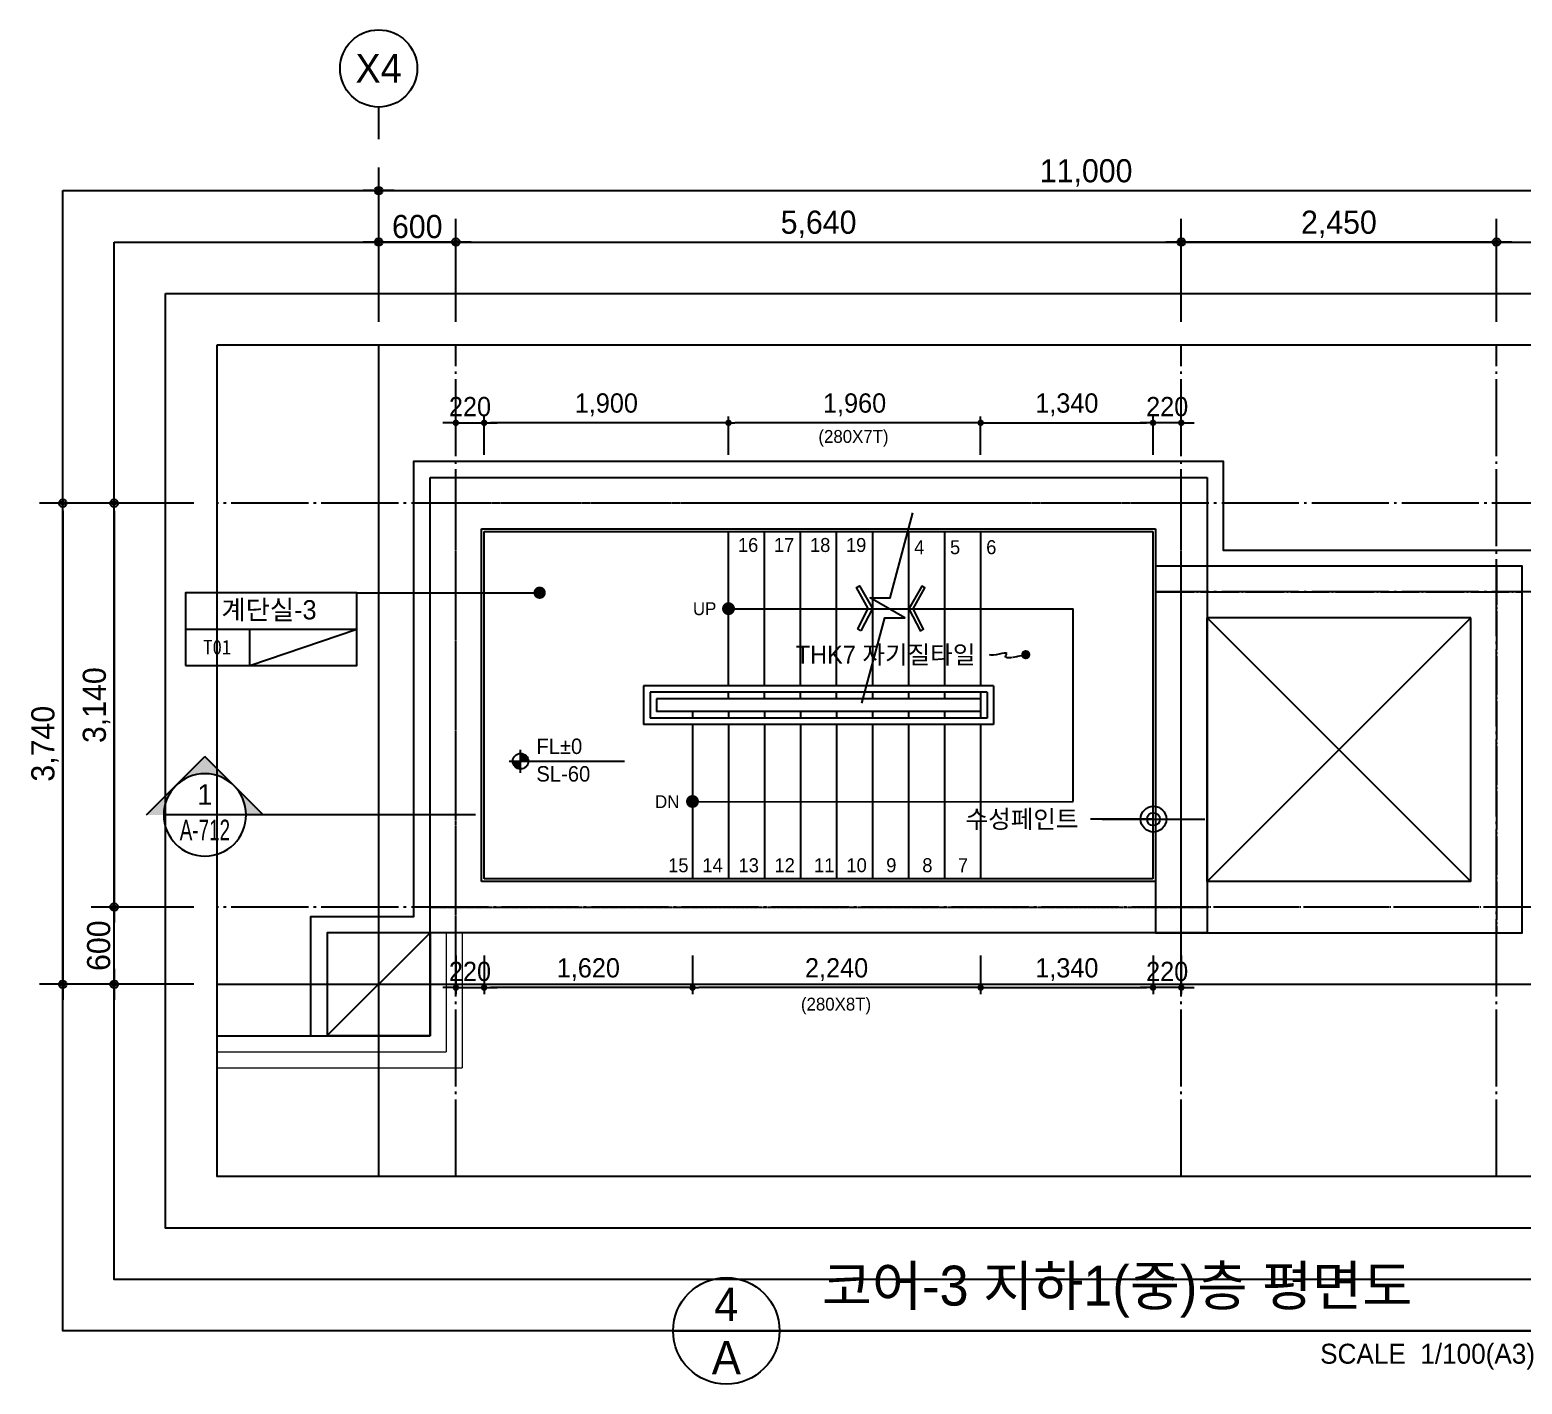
# Model space of a CAD drawing. Header units: millimetres. Extents: x 252711992 to 505989238, y 504776675 to 1009617600.
# Drawn here: x 253151537 to 253163139, y 504805853 to 504816382 of the extents above; entities that cross this region are included whole.
import ezdxf
from ezdxf.enums import TextEntityAlignment as Align
from ezdxf.xclip import XClip

# ---------------------------------------------------------------- set-up
doc = ezdxf.new("R2010")
doc.units = ezdxf.units.MM
doc.header["$XCLIPFRAME"] = 0
doc.linetypes.add('CEN', pattern=[35, 30, -2, 1, -2])
for name, color, linetype in [('$ZCDB_AUDIT_GENERATED_600D18', 7, 'Continuous'), ('0KD DIM', 7, 'Continuous'), ('4A.TEC CEN', 1, 'CEN'), ('4A.TEC CEN 보조1', 14, 'CEN'), ('4A.TEC ELE 4', 9, 'Continuous'), ('4A.TEC IND', 7, 'Continuous'), ('4A.TEC TEXT', 7, 'Continuous'), ('4A.TEC TEXT 1', 3, 'Continuous'), ('4A.TEC TEXT 2', 3, 'Continuous'), ('4A.TEC 기둥', 2, 'Continuous'), ('4A.TEC 마감선 2', 5, 'Continuous'), ('4A.TEC 벽체 1', 2, 'Continuous'), ('4A.TEC 벽체 3', 4, 'Continuous'), ('4A.TEC 벽체 4', 7, 'Continuous'), ('4A.TEC 심볼', 7, 'Continuous'), ('4A.TEC 해치 1', 9, 'Continuous'), ('CEN', 1, 'CEN'), ('LEV', 7, 'Continuous'), ('ROM', 7, 'Continuous'), ('SYM', 1, 'Continuous'), ('TEXT', 7, 'Continuous'), ('㈜SE&C TEXT', 7, 'Continuous')]:
    doc.layers.add(name, color=color, linetype=linetype)
doc.layers.add('DEFPOINT', color=135, linetype='Continuous', plot=False)
doc.styles.add('1', font='')
doc.styles.add('GHS', font='malgun.ttf')
doc.styles.add('나눔고딕', font='')
doc.styles.add('돋움', font='')
doc.styles.add('돋음체', font='')
doc.styles.add('울릉도L', font='')
doc.styles.get('1').set_extended_font_data('DotumChe')
doc.styles.get('나눔고딕').set_extended_font_data('Dotum')
doc.styles.get('돋움').set_extended_font_data('Dotum')
doc.styles.get('돋음체').set_extended_font_data('Dotum')
doc.styles.get('울릉도L').set_extended_font_data('Dotum')
doc.dimstyles.new('DIM_600(외부치수)', dxfattribs={"dimscale": 400, "dimtxt": 3.3, "dimasz": 1, "dimexe": 2, "dimexo": 2, "dimgap": 1, "dimtad": 1, "dimdec": 0, "dimdsep": 46, "dimlunit": 6, "dimtxsty": '나눔고딕', "dimblk1": 'DIMDOT', "dimblk2": 'DIMDOT', "dimsah": 1, "dimcen": 2.5, "dimdle": 1.5, "dimclrd": 8, "dimclre": 8, "dimclrt": 3, "dimadec": 0, "dimazin": 0, "dimtfac": 1, "dimtdec": 0, "dimtix": 1, "dimtmove": 2, "dimatfit": 3, "dimldrblk": 'DIMDOT', "dimfxl": 1, "dimtvp": 1, "dimtolj": 1, "dimtzin": 0, "dimarcsym": 0})
doc.dimstyles.new('DIM_80(외부치수)', dxfattribs={"dimscale": 40, "dimtxt": 3.3, "dimasz": 1, "dimexe": 2, "dimexo": 2, "dimgap": 1, "dimtad": 1, "dimdec": 0, "dimdsep": 46, "dimlunit": 6, "dimtxsty": '돋움', "dimblk1": 'DIMDOT', "dimblk2": 'DIMDOT', "dimsah": 1, "dimcen": 2.5, "dimdle": 1.5, "dimclrd": 1, "dimclre": 7, "dimclrt": 2, "dimadec": 0, "dimazin": 0, "dimtfac": 1, "dimtdec": 0, "dimtix": 1, "dimtmove": 2, "dimatfit": 3, "dimldrblk": 'DIMDOT', "dimfxl": 1, "dimtvp": 1, "dimtolj": 1, "dimtzin": 0, "dimarcsym": 0})
doc.dimstyles.new('KD DIM 1', dxfattribs={"dimscale": 50, "dimtxt": 3, "dimasz": 1, "dimexe": 1, "dimexo": 1, "dimgap": 1, "dimtad": 1, "dimdec": 0, "dimzin": 0, "dimdsep": 46, "dimlunit": 6, "dimtxsty": '돋음체', "dimblk": 'DOT', "dimcen": 3, "dimdle": 1, "dimclrd": 256, "dimclre": 256, "dimclrt": 3, "dimazin": 0, "dimtfac": 1, "dimtdec": 0, "dimtix": 1, "dimtmove": 2, "dimatfit": 3, "dimldrblk": 'OBLIQUE', "dimfxl": 1, "dimtvp": 0.8333, "dimtolj": 1, "dimtzin": 0, "dimarcsym": 0})

# ---------------------------------------------------------------- blocks, each defined once
blk = doc.blocks.new('dwgFD3B')
at = {"layer": '4A.TEC CEN', "color": 250, "ltscale": 500}
blk.add_line((49194.51, -169936.83, -3333.33), (358000, -169936.83, -3333.33), dxfattribs=at)
at = {"layer": '4A.TEC CEN', "color": 250, "ltscale": 500, "elevation": -3333.33}
blk.add_lwpolyline([(197807.63, -39163.16), (197807.63, -267000)], dxfattribs=at)
blk = doc.blocks.new('DIMDOT')
at = {"color": 0}
blk.add_line((-2, 0), (2, 0), dxfattribs=at)
for radius in [0.5, 0.25]:
    blk.add_circle((0, 0), radius, dxfattribs=at)
blk = doc.blocks.new('*D282')
at = {"layer": '$ZCDB_AUDIT_GENERATED_600D18', "color": 8, "lineweight": -2, "transparency": 16777216}
for p, q in [((253152813, 504812702), (253151613, 504812702)), ((253151793, 504812642), (253151793, 504809022)), ((253152813, 504808962), (253151613, 504808962))]:
    blk.add_line(p, q, dxfattribs=at)
at = {"layer": 'Defpoints', "color": 0, "transparency": 16777216}
for p in [(253152993, 504812702, 0), (253151793, 504808962), (253152993, 504808962, 0)]:
    blk.add_point(p, dxfattribs=at)
at = {"layer": '$ZCDB_AUDIT_GENERATED_600D18', "color": 8, "lineweight": -2, "transparency": 16777216, "xscale": 60, "yscale": 60, "zscale": 60}
for p, rotation in [((253151793, 504812702), 90), ((253151793, 504808962), 270)]:
    blk.add_blockref('DIMDOT', p, dxfattribs=dict(at, rotation=rotation))
at = {"layer": '$ZCDB_AUDIT_GENERATED_600D18', "color": 3, "transparency": 16777216, "insert": (253151655, 504810832), "char_height": 180, "attachment_point": 5, "rotation": 90, "style": '나눔고딕'}
blk.add_mtext('\\A1;3,740', dxfattribs=at)
blk = doc.blocks.new('*D283')
at = {"layer": '$ZCDB_AUDIT_GENERATED_600D18', "color": 8, "lineweight": -2, "transparency": 16777216}
for p, q in [((253152813, 504809562), (253152013, 504809562)), ((253152193, 504809022), (253152193, 504809502)), ((253152813, 504808962), (253152013, 504808962))]:
    blk.add_line(p, q, dxfattribs=at)
at = {"layer": 'Defpoints', "color": 0, "transparency": 16777216}
for p in [(253152193, 504809562), (253152993, 504809562, 0), (253152993, 504808962, 0)]:
    blk.add_point(p, dxfattribs=at)
at = {"layer": '$ZCDB_AUDIT_GENERATED_600D18', "color": 8, "lineweight": -2, "transparency": 16777216, "xscale": 60, "yscale": 60, "zscale": 60}
for p, rotation in [((253152193, 504809562), 90), ((253152193, 504808962), 270)]:
    blk.add_blockref('DIMDOT', p, dxfattribs=dict(at, rotation=rotation))
at = {"layer": '$ZCDB_AUDIT_GENERATED_600D18', "color": 3, "transparency": 16777216, "insert": (253152073, 504809262), "char_height": 180, "attachment_point": 5, "rotation": 90, "style": '나눔고딕'}
blk.add_mtext('\\A1;600', dxfattribs=at)
blk = doc.blocks.new('*D279')
at = {"layer": '$ZCDB_AUDIT_GENERATED_600D18', "color": 8, "lineweight": -2, "transparency": 16777216}
for p, q in [((253154249, 504814112), (253154249, 504815312)), ((253165249, 504814112), (253165249, 504815312)), ((253154309, 504815132), (253165189, 504815132))]:
    blk.add_line(p, q, dxfattribs=at)
at = {"layer": 'Defpoints', "color": 0, "transparency": 16777216}
for p in [(253165249, 504815132), (253154249, 504813932, 0), (253165249, 504813932)]:
    blk.add_point(p, dxfattribs=at)
at = {"layer": '$ZCDB_AUDIT_GENERATED_600D18', "color": 8, "lineweight": -2, "transparency": 16777216, "xscale": 60, "yscale": 60, "zscale": 60, "rotation": 180}
blk.add_blockref('DIMDOT', (253154249, 504815132), dxfattribs=at)
at = {"layer": '$ZCDB_AUDIT_GENERATED_600D18', "color": 8, "lineweight": -2, "transparency": 16777216, "xscale": 60, "yscale": 60, "zscale": 60}
blk.add_blockref('DIMDOT', (253165249, 504815132), dxfattribs=at)
at = {"layer": '$ZCDB_AUDIT_GENERATED_600D18', "color": 3, "transparency": 16777216, "insert": (253159749, 504815270), "char_height": 180, "attachment_point": 5, "style": '나눔고딕'}
blk.add_mtext('\\A1;11,000', dxfattribs=at)
blk = doc.blocks.new('*D280')
at = {"layer": '$ZCDB_AUDIT_GENERATED_600D18', "color": 8, "lineweight": -2, "transparency": 16777216}
for p, q in [((253162939, 504814112), (253162939, 504814912)), ((253165249, 504814112), (253165249, 504814912)), ((253162999, 504814732), (253165189, 504814732))]:
    blk.add_line(p, q, dxfattribs=at)
at = {"layer": 'Defpoints', "color": 0, "transparency": 16777216}
for p in [(253165249, 504814732), (253162939, 504813932, 569), (253165249, 504813932, 4431)]:
    blk.add_point(p, dxfattribs=at)
at = {"layer": '$ZCDB_AUDIT_GENERATED_600D18', "color": 8, "lineweight": -2, "transparency": 16777216, "xscale": 60, "yscale": 60, "zscale": 60, "rotation": 180}
blk.add_blockref('DIMDOT', (253162939, 504814732), dxfattribs=at)
at = {"layer": '$ZCDB_AUDIT_GENERATED_600D18', "color": 8, "lineweight": -2, "transparency": 16777216, "xscale": 60, "yscale": 60, "zscale": 60}
blk.add_blockref('DIMDOT', (253165249, 504814732), dxfattribs=at)
at = {"layer": '$ZCDB_AUDIT_GENERATED_600D18', "color": 3, "transparency": 16777216, "insert": (253164094, 504814870), "char_height": 180, "attachment_point": 5, "style": '나눔고딕'}
blk.add_mtext('\\A1;2,310', dxfattribs=at)
blk = doc.blocks.new('*D281')
at = {"layer": '$ZCDB_AUDIT_GENERATED_600D18', "color": 8, "lineweight": -2, "transparency": 16777216}
for p, q in [((253154249, 504814112), (253154249, 504814912)), ((253154849, 504814112), (253154849, 504814912)), ((253154789, 504814732), (253154309, 504814732))]:
    blk.add_line(p, q, dxfattribs=at)
at = {"layer": 'Defpoints', "color": 0, "transparency": 16777216}
for p in [(253154249, 504814732), (253154249, 504813932, 39667), (253154849, 504813932, 34667)]:
    blk.add_point(p, dxfattribs=at)
at = {"layer": '$ZCDB_AUDIT_GENERATED_600D18', "color": 8, "lineweight": -2, "transparency": 16777216, "xscale": 60, "yscale": 60, "zscale": 60, "rotation": 180}
blk.add_blockref('DIMDOT', (253154249, 504814732), dxfattribs=at)
at = {"layer": '$ZCDB_AUDIT_GENERATED_600D18', "color": 8, "lineweight": -2, "transparency": 16777216, "xscale": 60, "yscale": 60, "zscale": 60}
blk.add_blockref('DIMDOT', (253154849, 504814732), dxfattribs=at)
at = {"layer": '$ZCDB_AUDIT_GENERATED_600D18', "color": 3, "transparency": 16777216, "insert": (253154549, 504814852), "char_height": 180, "attachment_point": 5, "style": '나눔고딕'}
blk.add_mtext('\\A1;600', dxfattribs=at)
blk = doc.blocks.new('ccs122')
at = {"layer": '4A.TEC 심볼'}
blk.add_line((0, 8), (0, 3), dxfattribs=at)
blk.add_circle((0, 14), 6, dxfattribs=at)
at = {"layer": '4A.TEC TEXT 2', "color": 3, "style": 'GHS'}
blk.add_attdef('NO', text='', height=4.5, dxfattribs=at).set_placement((-0.01, 14.02), align=Align.MIDDLE_CENTER)
blk = doc.blocks.new('*D284')
at = {"layer": '$ZCDB_AUDIT_GENERATED_600D18', "color": 8, "lineweight": -2, "transparency": 16777216}
for p, q in [((253152813, 504812702), (253152013, 504812702)), ((253152193, 504812642), (253152193, 504809622)), ((253152813, 504809562), (253152013, 504809562))]:
    blk.add_line(p, q, dxfattribs=at)
at = {"layer": 'Defpoints', "color": 0, "transparency": 16777216}
for p in [(253152993, 504812702, 0), (253152193, 504809562), (253152993, 504809562, 0)]:
    blk.add_point(p, dxfattribs=at)
at = {"layer": '$ZCDB_AUDIT_GENERATED_600D18', "color": 8, "lineweight": -2, "transparency": 16777216, "xscale": 60, "yscale": 60, "zscale": 60}
for p, rotation in [((253152193, 504812702), 90), ((253152193, 504809562), 270)]:
    blk.add_blockref('DIMDOT', p, dxfattribs=dict(at, rotation=rotation))
at = {"layer": '$ZCDB_AUDIT_GENERATED_600D18', "color": 3, "transparency": 16777216, "insert": (253152055, 504811132), "char_height": 180, "attachment_point": 5, "rotation": 90, "style": '나눔고딕'}
blk.add_mtext('\\A1;3,140', dxfattribs=at)
blk = doc.blocks.new('*D285')
at = {"layer": '$ZCDB_AUDIT_GENERATED_600D18', "color": 8, "lineweight": -2, "transparency": 16777216}
for p, q in [((253154849, 504814112), (253154849, 504814912)), ((253160489, 504814112), (253160489, 504814912)), ((253154909, 504814732), (253160429, 504814732))]:
    blk.add_line(p, q, dxfattribs=at)
at = {"layer": 'Defpoints', "color": 0, "transparency": 16777216}
for p in [(253160489, 504814732), (253154849, 504813932, 34667), (253160489, 504813932, 81667)]:
    blk.add_point(p, dxfattribs=at)
at = {"layer": '$ZCDB_AUDIT_GENERATED_600D18', "color": 8, "lineweight": -2, "transparency": 16777216, "xscale": 60, "yscale": 60, "zscale": 60, "rotation": 180}
blk.add_blockref('DIMDOT', (253154849, 504814732), dxfattribs=at)
at = {"layer": '$ZCDB_AUDIT_GENERATED_600D18', "color": 8, "lineweight": -2, "transparency": 16777216, "xscale": 60, "yscale": 60, "zscale": 60}
blk.add_blockref('DIMDOT', (253160489, 504814732), dxfattribs=at)
at = {"layer": '$ZCDB_AUDIT_GENERATED_600D18', "color": 3, "transparency": 16777216, "insert": (253157669, 504814870), "char_height": 180, "attachment_point": 5, "style": '나눔고딕'}
blk.add_mtext('\\A1;5,640', dxfattribs=at)
blk = doc.blocks.new('*D286')
at = {"layer": '$ZCDB_AUDIT_GENERATED_600D18', "color": 8, "lineweight": -2, "transparency": 16777216}
for p, q in [((253160489, 504814112), (253160489, 504814912)), ((253162939, 504814112), (253162939, 504814912)), ((253162879, 504814732), (253160549, 504814732))]:
    blk.add_line(p, q, dxfattribs=at)
at = {"layer": 'Defpoints', "color": 0, "transparency": 16777216}
for p in [(253160489, 504814732), (253160489, 504813932, 81667), (253162939, 504813932, 61250)]:
    blk.add_point(p, dxfattribs=at)
at = {"layer": '$ZCDB_AUDIT_GENERATED_600D18', "color": 8, "lineweight": -2, "transparency": 16777216, "xscale": 60, "yscale": 60, "zscale": 60, "rotation": 180}
blk.add_blockref('DIMDOT', (253160489, 504814732), dxfattribs=at)
at = {"layer": '$ZCDB_AUDIT_GENERATED_600D18', "color": 8, "lineweight": -2, "transparency": 16777216, "xscale": 60, "yscale": 60, "zscale": 60}
blk.add_blockref('DIMDOT', (253162939, 504814732), dxfattribs=at)
at = {"layer": '$ZCDB_AUDIT_GENERATED_600D18', "color": 3, "transparency": 16777216, "insert": (253161714, 504814870), "char_height": 180, "attachment_point": 5, "style": '나눔고딕'}
blk.add_mtext('\\A1;2,450', dxfattribs=at)
blk = doc.blocks.new('c1')
at = {"layer": '4A.TEC 기둥'}
blk.add_lwpolyline([(1156776, -1012079), (1157576, -1012079), (1157576, -1011279), (1156776, -1011279)], close=True, dxfattribs=at)
at = {"layer": 'DEFPOINT'}
blk.add_line((1156776, -1012079), (1157576, -1011279), dxfattribs=at)
blk = doc.blocks.new('ADFAWEFQWEFQWF')
at = {"layer": '4A.TEC CEN 보조1', "ltscale": 10}
for p, q in [((200, 0), (200, 2850)), ((2650, 2850), (2650, 0)), ((0, 2650), (2850, 2650)), ((2850, 200), (0, 200))]:
    blk.add_line(p, q, dxfattribs=at)
at = {"layer": '4A.TEC 벽체 1'}
for p, q in [((400, 2450), (400, 400)), ((400, 2450), (2450, 2450)), ((2450, 2450), (2450, 400)), ((400, 400), (2450, 400))]:
    blk.add_line(p, q, dxfattribs=at)
blk.add_lwpolyline([(875, 2850), (0, 2850), (0, 0), (2850, 0), (2850, 2850), (875, 2850)], dxfattribs=at)
at = {"layer": '4A.TEC 해치 1'}
for p, q in [((400, 2450), (2450, 400)), ((2450, 2450), (400, 400))]:
    blk.add_line(p, q, dxfattribs=at)
blk = doc.blocks.new('A$C6C9969DE')
at = {"layer": 'ROM', "color": 0, "linetype": 'Continuous'}
for p, q in [((0, 510), (2400, 510)), ((900, 0), (900, 510))]:
    blk.add_line(p, q, dxfattribs=at)
blk.add_lwpolyline([(0, 0), (2400, 0), (2400, 1020), (0, 1020)], close=True, dxfattribs=at)
blk = doc.blocks.new('ASDFAWGFQWEGRQEWR')
at = {"layer": 'CEN'}
blk.add_lwpolyline([(1712, 118), (1641, 101), (1594, 94), (1567, 93), (1556, 98), (1554, 105), (1558, 114), (1563, 122), (1564, 128), (1557, 130), (1544, 129), (1526, 126), (1505, 122), (1483, 118), (1461, 115), (1443, 114), (1430, 118)], dxfattribs=at)
at = {"layer": '㈜SE&C TEXT', "color": 1, "const_width": 35.9}
blk.add_lwpolyline([(1729, 118, 1), (1694, 118, 1)], format="xyb", close=True, dxfattribs=at)
at = {"layer": '4A.TEC TEXT', "style": '돋움'}
blk.add_text('THK7 자기질타일', height=140, dxfattribs=at).set_placement((-77, 118), align=Align.MIDDLE_LEFT)
blk = doc.blocks.new('단면기호1')
at = {"layer": 'SYM'}
h = blk.add_hatch(color=256, dxfattribs=at)
h.paths.add_polyline_path([(4.24, 4.24, -0.198912), (6, 0), (8.49, 0)])
h.paths.add_polyline_path([(0, 8.49), (-4.24, 4.24, -0.414214), (4.24, 4.24)])
h.paths.add_polyline_path([(-4.24, 4.24), (-8.49, 0), (-6, 0, -0.198912)])
for p in [(-8.49, 0), (8.49, 0)]:
    blk.add_line(p, (0, 8.49), dxfattribs=at)
blk.add_circle((0, 0), 6, dxfattribs=at)
blk = doc.blocks.new('A$C3A5201BD')
at = {"layer": 'LEV'}
h = blk.add_hatch(color=256, dxfattribs=at)
h.paths.add_polyline_path([(200, 200), (335, 200, 0.414214), (200, 335)])
h.paths.add_polyline_path([(200, 65), (200, 200), (65, 200, 0.414214)])
at = {"layer": 'LEV', "color": 7}
for p, q in [((200, 0), (200, 400)), ((0, 200), (2007, 200)), ((0, 200), (400, 200))]:
    blk.add_line(p, q, dxfattribs=at)
blk.add_circle((200, 200), 135, dxfattribs=at)
blk = doc.blocks.new('_Dot')
at = {"color": 0, "linetype": 'ByBlock', "lineweight": -2}
blk.add_line((-0.5, 0), (-1, 0), dxfattribs=at)
at = {"color": 0, "linetype": 'ByBlock', "const_width": 0.5}
blk.add_lwpolyline([(-0.25, 0, 1), (0.25, 0, 1)], format="xyb", close=True, dxfattribs=at)
blk = doc.blocks.new('*D885')
at = {"layer": '0KD DIM', "lineweight": -2, "transparency": 16777216}
for p, q in [((253156969, 504813077), (253156969, 504813377)), ((253158879, 504813327), (253157019, 504813327)), ((253158929, 504813077), (253158929, 504813377))]:
    blk.add_line(p, q, dxfattribs=at)
at = {"layer": 'Defpoints', "color": 0, "transparency": 16777216}
for p in [(253156969, 504813327), (253156969, 504813027, 0), (253158929, 504813027)]:
    blk.add_point(p, dxfattribs=at)
at = {"layer": '0KD DIM', "lineweight": -2, "transparency": 16777216, "xscale": 50, "yscale": 50, "zscale": 50, "rotation": 180}
blk.add_blockref('_Dot', (253156969, 504813327), dxfattribs=at)
at = {"layer": '0KD DIM', "lineweight": -2, "transparency": 16777216, "xscale": 50, "yscale": 50, "zscale": 50}
blk.add_blockref('_Dot', (253158929, 504813327), dxfattribs=at)
at = {"layer": '0KD DIM', "color": 3, "transparency": 16777216, "insert": (253157949, 504813467), "char_height": 150, "attachment_point": 5, "style": '돋음체'}
blk.add_mtext('\\A1;1,960', dxfattribs=at)
blk = doc.blocks.new('_OBLIQUE')
at = {"color": 0, "linetype": 'ByBlock'}
blk.add_line((-0.5, -0.5), (0.5, 0.5), dxfattribs=at)
blk = doc.blocks.new('*D886')
at = {"layer": '0KD DIM', "lineweight": -2, "transparency": 16777216}
for p, q in [((253158929, 504813077), (253158929, 504813377)), ((253158979, 504813327), (253160219, 504813327)), ((253160269, 504813077), (253160269, 504813377))]:
    blk.add_line(p, q, dxfattribs=at)
at = {"layer": 'Defpoints', "color": 0, "transparency": 16777216}
for p in [(253160269, 504813327), (253158929, 504813027), (253160269, 504813027)]:
    blk.add_point(p, dxfattribs=at)
at = {"layer": '0KD DIM', "lineweight": -2, "transparency": 16777216, "xscale": 50, "yscale": 50, "zscale": 50, "rotation": 180}
blk.add_blockref('_Dot', (253158929, 504813327), dxfattribs=at)
at = {"layer": '0KD DIM', "lineweight": -2, "transparency": 16777216, "xscale": 50, "yscale": 50, "zscale": 50}
blk.add_blockref('_Dot', (253160269, 504813327), dxfattribs=at)
at = {"layer": '0KD DIM', "color": 3, "transparency": 16777216, "insert": (253159599, 504813467), "char_height": 150, "attachment_point": 5, "style": '돋음체'}
blk.add_mtext('\\A1;1,340', dxfattribs=at)
blk = doc.blocks.new('*D887')
at = {"layer": '0KD DIM', "lineweight": -2, "transparency": 16777216}
for p, q in [((253155069, 504813077), (253155069, 504813377)), ((253156919, 504813327), (253155119, 504813327)), ((253156969, 504813077), (253156969, 504813377))]:
    blk.add_line(p, q, dxfattribs=at)
at = {"layer": 'Defpoints', "color": 0, "transparency": 16777216}
for p in [(253155069, 504813327), (253155069, 504813027), (253156969, 504813027)]:
    blk.add_point(p, dxfattribs=at)
at = {"layer": '0KD DIM', "lineweight": -2, "transparency": 16777216, "xscale": 50, "yscale": 50, "zscale": 50, "rotation": 180}
blk.add_blockref('_Dot', (253155069, 504813327), dxfattribs=at)
at = {"layer": '0KD DIM', "lineweight": -2, "transparency": 16777216, "xscale": 50, "yscale": 50, "zscale": 50}
blk.add_blockref('_Dot', (253156969, 504813327), dxfattribs=at)
at = {"layer": '0KD DIM', "color": 3, "transparency": 16777216, "insert": (253156019, 504813467), "char_height": 150, "attachment_point": 5, "style": '돋음체'}
blk.add_mtext('\\A1;1,900', dxfattribs=at)
blk = doc.blocks.new('*D888')
at = {"layer": '0KD DIM', "lineweight": -2, "transparency": 16777216}
for p, q in [((253160219, 504813327), (253160169, 504813327)), ((253160269, 504813077), (253160269, 504813377)), ((253160489, 504813327), (253160269, 504813327)), ((253160489, 504813077), (253160489, 504813377)), ((253160539, 504813327), (253160589, 504813327))]:
    blk.add_line(p, q, dxfattribs=at)
at = {"layer": 'Defpoints', "color": 0, "transparency": 16777216}
for p in [(253160269, 504813327), (253160269, 504813027), (253160489, 504813027)]:
    blk.add_point(p, dxfattribs=at)
at = {"layer": '0KD DIM', "lineweight": -2, "transparency": 16777216, "xscale": 50, "yscale": 50, "zscale": 50}
blk.add_blockref('_Dot', (253160269, 504813327), dxfattribs=at)
at = {"layer": '0KD DIM', "lineweight": -2, "transparency": 16777216, "xscale": 50, "yscale": 50, "zscale": 50, "rotation": 180}
blk.add_blockref('_Dot', (253160489, 504813327), dxfattribs=at)
at = {"layer": '0KD DIM', "color": 3, "transparency": 16777216, "insert": (253160379, 504813452), "char_height": 150, "attachment_point": 5, "style": '돋음체'}
blk.add_mtext('\\A1;220', dxfattribs=at)
blk = doc.blocks.new('*D889')
at = {"layer": '0KD DIM', "lineweight": -2, "transparency": 16777216}
for p, q in [((253154799, 504813327), (253154749, 504813327)), ((253154849, 504813077), (253154849, 504813377)), ((253154849, 504813327), (253155069, 504813327)), ((253155069, 504813077), (253155069, 504813377)), ((253155119, 504813327), (253155169, 504813327))]:
    blk.add_line(p, q, dxfattribs=at)
at = {"layer": 'Defpoints', "color": 0, "transparency": 16777216}
for p in [(253155069, 504813327), (253154849, 504813027), (253155069, 504813027)]:
    blk.add_point(p, dxfattribs=at)
at = {"layer": '0KD DIM', "lineweight": -2, "transparency": 16777216, "xscale": 50, "yscale": 50, "zscale": 50}
blk.add_blockref('_Dot', (253154849, 504813327), dxfattribs=at)
at = {"layer": '0KD DIM', "lineweight": -2, "transparency": 16777216, "xscale": 50, "yscale": 50, "zscale": 50, "rotation": 180}
blk.add_blockref('_Dot', (253155069, 504813327), dxfattribs=at)
at = {"layer": '0KD DIM', "color": 3, "transparency": 16777216, "insert": (253154959, 504813452), "char_height": 150, "attachment_point": 5, "style": '돋음체'}
blk.add_mtext('\\A1;220', dxfattribs=at)
blk = doc.blocks.new('*D890')
at = {"layer": '0KD DIM', "lineweight": -2, "transparency": 16777216}
for p, q in [((253156689, 504809186), (253156689, 504808886)), ((253158929, 504809186), (253158929, 504808886)), ((253158879, 504808936), (253156739, 504808936))]:
    blk.add_line(p, q, dxfattribs=at)
at = {"layer": 'Defpoints', "color": 0, "transparency": 16777216}
for p in [(253156689, 504809236, 0), (253158929, 504809236), (253156689, 504808936)]:
    blk.add_point(p, dxfattribs=at)
at = {"layer": '0KD DIM', "lineweight": -2, "transparency": 16777216, "xscale": 50, "yscale": 50, "zscale": 50, "rotation": 180}
blk.add_blockref('_Dot', (253156689, 504808936), dxfattribs=at)
at = {"layer": '0KD DIM', "lineweight": -2, "transparency": 16777216, "xscale": 50, "yscale": 50, "zscale": 50}
blk.add_blockref('_Dot', (253158929, 504808936), dxfattribs=at)
at = {"layer": '0KD DIM', "color": 3, "transparency": 16777216, "insert": (253157809, 504809076), "char_height": 150, "attachment_point": 5, "style": '돋음체'}
blk.add_mtext('\\A1;2,240', dxfattribs=at)
blk = doc.blocks.new('*D891')
at = {"layer": '0KD DIM', "lineweight": -2, "transparency": 16777216}
for p, q in [((253158929, 504809186), (253158929, 504808886)), ((253160269, 504809186), (253160269, 504808886)), ((253158979, 504808936), (253160219, 504808936))]:
    blk.add_line(p, q, dxfattribs=at)
at = {"layer": 'Defpoints', "color": 0, "transparency": 16777216}
for p in [(253158929, 504809236), (253160269, 504809236), (253160269, 504808936)]:
    blk.add_point(p, dxfattribs=at)
at = {"layer": '0KD DIM', "lineweight": -2, "transparency": 16777216, "xscale": 50, "yscale": 50, "zscale": 50, "rotation": 180}
blk.add_blockref('_Dot', (253158929, 504808936), dxfattribs=at)
at = {"layer": '0KD DIM', "lineweight": -2, "transparency": 16777216, "xscale": 50, "yscale": 50, "zscale": 50}
blk.add_blockref('_Dot', (253160269, 504808936), dxfattribs=at)
at = {"layer": '0KD DIM', "color": 3, "transparency": 16777216, "insert": (253159599, 504809076), "char_height": 150, "attachment_point": 5, "style": '돋음체'}
blk.add_mtext('\\A1;1,340', dxfattribs=at)
blk = doc.blocks.new('*D892')
at = {"layer": '0KD DIM', "lineweight": -2, "transparency": 16777216}
for p, q in [((253155069, 504809186), (253155069, 504808886)), ((253156689, 504809186), (253156689, 504808886)), ((253156639, 504808936), (253155119, 504808936))]:
    blk.add_line(p, q, dxfattribs=at)
at = {"layer": 'Defpoints', "color": 0, "transparency": 16777216}
for p in [(253155069, 504809236), (253156689, 504809236), (253155069, 504808936)]:
    blk.add_point(p, dxfattribs=at)
at = {"layer": '0KD DIM', "lineweight": -2, "transparency": 16777216, "xscale": 50, "yscale": 50, "zscale": 50, "rotation": 180}
blk.add_blockref('_Dot', (253155069, 504808936), dxfattribs=at)
at = {"layer": '0KD DIM', "lineweight": -2, "transparency": 16777216, "xscale": 50, "yscale": 50, "zscale": 50}
blk.add_blockref('_Dot', (253156689, 504808936), dxfattribs=at)
at = {"layer": '0KD DIM', "color": 3, "transparency": 16777216, "insert": (253155879, 504809076), "char_height": 150, "attachment_point": 5, "style": '돋음체'}
blk.add_mtext('\\A1;1,620', dxfattribs=at)
blk = doc.blocks.new('*D893')
at = {"layer": '0KD DIM', "lineweight": -2, "transparency": 16777216}
for p, q in [((253160269, 504809186), (253160269, 504808886)), ((253160489, 504809186), (253160489, 504808886)), ((253160219, 504808936), (253160169, 504808936)), ((253160489, 504808936), (253160269, 504808936)), ((253160539, 504808936), (253160589, 504808936))]:
    blk.add_line(p, q, dxfattribs=at)
at = {"layer": 'Defpoints', "color": 0, "transparency": 16777216}
for p in [(253160269, 504809236), (253160489, 504809236), (253160269, 504808936)]:
    blk.add_point(p, dxfattribs=at)
at = {"layer": '0KD DIM', "lineweight": -2, "transparency": 16777216, "xscale": 50, "yscale": 50, "zscale": 50}
blk.add_blockref('_Dot', (253160269, 504808936), dxfattribs=at)
at = {"layer": '0KD DIM', "lineweight": -2, "transparency": 16777216, "xscale": 50, "yscale": 50, "zscale": 50, "rotation": 180}
blk.add_blockref('_Dot', (253160489, 504808936), dxfattribs=at)
at = {"layer": '0KD DIM', "color": 3, "transparency": 16777216, "insert": (253160379, 504809061), "char_height": 150, "attachment_point": 5, "style": '돋음체'}
blk.add_mtext('\\A1;220', dxfattribs=at)
blk = doc.blocks.new('*D894')
at = {"layer": '0KD DIM', "lineweight": -2, "transparency": 16777216}
for p, q in [((253154849, 504809186), (253154849, 504808886)), ((253155069, 504809186), (253155069, 504808886)), ((253154799, 504808936), (253154749, 504808936)), ((253154849, 504808936), (253155069, 504808936)), ((253155119, 504808936), (253155169, 504808936))]:
    blk.add_line(p, q, dxfattribs=at)
at = {"layer": 'Defpoints', "color": 0, "transparency": 16777216}
for p in [(253154849, 504809236), (253155069, 504809236), (253155069, 504808936)]:
    blk.add_point(p, dxfattribs=at)
at = {"layer": '0KD DIM', "lineweight": -2, "transparency": 16777216, "xscale": 50, "yscale": 50, "zscale": 50}
blk.add_blockref('_Dot', (253154849, 504808936), dxfattribs=at)
at = {"layer": '0KD DIM', "lineweight": -2, "transparency": 16777216, "xscale": 50, "yscale": 50, "zscale": 50, "rotation": 180}
blk.add_blockref('_Dot', (253155069, 504808936), dxfattribs=at)
at = {"layer": '0KD DIM', "color": 3, "transparency": 16777216, "insert": (253154959, 504809061), "char_height": 150, "attachment_point": 5, "style": '돋음체'}
blk.add_mtext('\\A1;220', dxfattribs=at)
blk = doc.blocks.new('ADSFWEFQWEF')
at = {"layer": '4A.TEC TEXT', "style": '돋움'}
blk.add_text('수성페인트', height=140, dxfattribs=at).set_placement((560, 110), align=Align.MIDDLE_LEFT)
at = {"layer": '㈜SE&C TEXT', "color": 1}
blk.add_leader([(2021, 110, 0), (1532, 110)], dimstyle='DIM_80(외부치수)', override={"dimasz": 5, "dimtad": 0}, dxfattribs=at)

msp = doc.modelspace()

# ---------------------------------------------------------------- linework, layer by layer
msp.add_line((253153246.55, 504811439.35), (253154079.88, 504811722.69))
at = {"layer": '4A.TEC CEN', "ltscale": 20}
for p, q in [((253154848.77, 504807467.16, 1666.67), (253154848.77, 504813932.16, 1666.67)), ((253160488.77, 504807467.16, 1666.67), (253160488.77, 504813932.16, 1666.67)), ((253162938.77, 504807467.16, 1666.67), (253162938.77, 504813932.16, 1666.67)), ((253166303.05, 504812702.14, 1666.67), (253152992.67, 504812702.14, 1666.67)), ((253166303.05, 504812012.14, 1666.67), (253160288.77, 504812012.14, 1666.67)), ((253166303.05, 504809562.14, 1666.67), (253152992.67, 504809562.14, 1666.67))]:
    msp.add_line(p, q, dxfattribs=at)
at = {"layer": '4A.TEC CEN 보조1'}
for p, q in [((253154848.78, 504809362.14, -3332.88), (253154848.78, 504812902.14, -3332.88)), ((253160488.78, 504809362.14, -3332.88), (253160488.78, 504812902.14, -3332.88)), ((253160688.78, 504812702.14, -3332.88), (253154648.78, 504812702.14, -3332.88)), ((253154648.78, 504809562.14, -3332.88), (253160688.78, 504809562.14, -3332.88))]:
    msp.add_line(p, q, dxfattribs=at)
at = {"layer": '4A.TEC ELE 4', "color": 8, "ltscale": 0.3}
for p, q in [((253156968.78, 504811282.14, -3332.88), (253156968.78, 504812482.14, -3332.88)), ((253157248.78, 504811282.14, -3332.88), (253157248.78, 504812482.14, -3332.88)), ((253157528.78, 504811282.14, -3332.88), (253157528.78, 504812482.14, -3332.88)), ((253157808.78, 504811282.14, -3332.88), (253157808.78, 504812482.14, -3332.88)), ((253158368.78, 504812482.14, -3332.88), (253158368.78, 504811282.14, -3332.88)), ((253158648.78, 504812482.14, -3332.88), (253158648.78, 504811282.14, -3332.88)), ((253158928.78, 504812482.14, -3332.88), (253158928.78, 504811282.14, -3332.88)), ((253159028.78, 504811282.14, -3332.88), (253156308.78, 504811282.14, -3332.88)), ((253156308.78, 504811282.14, -3332.88), (253156308.78, 504810982.14, -3332.88)), ((253158978.78, 504811232.14, -3332.88), (253156358.78, 504811232.14, -3332.88)), ((253156358.78, 504811232.14, -3332.88), (253156358.78, 504811032.14, -3332.88)), ((253158368.78, 504811232.14, -3332.88), (253158368.78, 504811182.14, -3332.88)), ((253158648.78, 504811232.14, -3332.88), (253158648.78, 504811182.14, -3332.88)), ((253158928.78, 504811232.14, -3332.88), (253158928.78, 504811182.14, -3332.88)), ((253158928.78, 504811232.14, -3332.88), (253158928.78, 504811032.14, -3332.88)), ((253158978.78, 504811232.14, -3332.88), (253158978.78, 504811032.14, -3332.88)), ((253159028.78, 504811282.14, -3332.88), (253159028.78, 504810982.14, -3332.88)), ((253156408.78, 504811182.14, -3332.88), (253156408.78, 504811082.14, -3332.88)), ((253158928.78, 504811182.14, -3332.88), (253156408.78, 504811182.14, -3332.88)), ((253158978.78, 504811032.14, -3332.88), (253156358.78, 504811032.14, -3332.88)), ((253158928.78, 504811082.14, -3332.88), (253156408.78, 504811082.14, -3332.88)), ((253156688.78, 504811082.14, -3332.88), (253156688.78, 504811032.14, -3332.88)), ((253156968.78, 504811082.14, -3332.88), (253156968.78, 504811032.14, -3332.88)), ((253157248.78, 504811082.14, -3332.88), (253157248.78, 504811032.14, -3332.88)), ((253158368.78, 504811082.14, -3332.88), (253158368.78, 504811032.14, -3332.88)), ((253158648.78, 504811082.14, -3332.88), (253158648.78, 504811032.14, -3332.88)), ((253158928.78, 504811082.14, -3332.88), (253158928.78, 504811032.14, -3332.88)), ((253159028.78, 504810982.14, -3332.88), (253156308.78, 504810982.14, -3332.88)), ((253156688.78, 504810982.14, -3332.88), (253156688.78, 504809782.14, -3332.88)), ((253156968.78, 504810982.14, -3332.88), (253156968.78, 504809782.14, -3332.88)), ((253157248.78, 504810982.14, -3332.88), (253157248.78, 504809782.14, -3332.88)), ((253157528.78, 504810982.14, -3332.88), (253157528.78, 504809782.14, -3332.88)), ((253157808.78, 504810982.14, -3332.88), (253157808.78, 504809782.14, -3332.88)), ((253158088.78, 504810982.14, -3332.88), (253158088.78, 504809782.14, -3332.88)), ((253158368.78, 504810982.14, -3332.88), (253158368.78, 504809782.14, -3332.88)), ((253158648.78, 504810982.14, -3332.88), (253158648.78, 504809782.14, -3332.88)), ((253158928.78, 504810982.14, -3332.88), (253158928.78, 504809782.14, -3332.88))]:
    msp.add_line(p, q, dxfattribs=at)
at = {"layer": '4A.TEC ELE 4', "color": 8}
for p, q in [((253158088.78, 504812482.14, -3332.88), (253158088.78, 504811282.14, -3332.88)), ((253157808.78, 504811182.14, -3332.88), (253157808.78, 504811232.14, -3332.88)), ((253157808.78, 504811082.14, -3332.88), (253157808.78, 504811032.14, -3332.88))]:
    msp.add_line(p, q, dxfattribs=at)
at = {"layer": '4A.TEC ELE 4', "color": 8, "ltscale": 0.2}
for p, q in [((253156968.78, 504811182.14, -3332.88), (253156968.78, 504811232.14, -3332.88)), ((253157248.78, 504811182.14, -3332.88), (253157248.78, 504811232.14, -3332.88)), ((253157528.78, 504811182.14, -3332.88), (253157528.78, 504811232.14, -3332.88)), ((253157528.78, 504811082.14, -3332.88), (253157528.78, 504811032.14, -3332.88))]:
    msp.add_line(p, q, dxfattribs=at)
at = {"layer": '4A.TEC ELE 4', "color": 8, "ltscale": 0.02}
for p, q in [((253158088.78, 504811232.14, -3332.88), (253158088.78, 504811182.14, -3332.88)), ((253158088.78, 504811082.14, -3332.88), (253158088.78, 504811032.14, -3332.88))]:
    msp.add_line(p, q, dxfattribs=at)
at = {"layer": '4A.TEC ELE 4', "color": 8, "ltscale": 0.3, "elevation": -3332.88}
msp.add_lwpolyline([(253158006.2, 504811147.47), (253158184.03, 504811811.14), (253158339.32, 504811811.14), (253158070.35, 504811966.43), (253158225.64, 504811966.43), (253158402.79, 504812627.53)], dxfattribs=at)
at = {"layer": '4A.TEC IND', "color": 8}
for p, q in [((253156968.78, 504811879.64, -3332.88), (253159648.78, 504811879.64, -3332.88)), ((253159648.78, 504810382.94, -3332.88), (253159648.78, 504811879.64, -3332.88)), ((253156678.78, 504810381.24, -3332.88), (253159648.78, 504810382.94, -3332.88))]:
    msp.add_line(p, q, dxfattribs=at)
at = {"layer": '4A.TEC IND', "color": 8, "elevation": -3332.88}
for points in [[(253157998.58, 504811710.03), (253157973.8, 504811724.34), (253158055.74, 504811884.64), (253157962.84, 504812045.55), (253157987.62, 504812059.86), (253158088.78, 504811884.64)], [(253158460.42, 504811707.53), (253158485.2, 504811721.84), (253158403.26, 504811882.14), (253158496.16, 504812043.05), (253158471.38, 504812057.36), (253158370.22, 504811882.14)]]:
    msp.add_lwpolyline(points, close=True, dxfattribs=at)
at = {"layer": '4A.TEC IND', "const_width": 50, "elevation": -3332.88}
for points in [[(253156993.78, 504811882.14, 1), (253156943.78, 504811882.14, 1)], [(253156713.78, 504810382.94, 1), (253156663.78, 504810382.94, 1)]]:
    msp.add_lwpolyline(points, format="xyb", close=True, dxfattribs=at)
at = {"layer": '4A.TEC 마감선 2'}
for p, q in [((253155068.78, 504812482.14, -3332.88), (253160268.78, 504812482.14, -3332.88)), ((253155068.78, 504809782.14, -3332.88), (253155068.78, 504812482.14, -3332.88)), ((253160268.78, 504812482.14, -3332.88), (253160268.78, 504809782.14, -3332.88)), ((253160268.78, 504809782.14, -3332.88), (253155068.78, 504809782.14, -3332.88))]:
    msp.add_line(p, q, dxfattribs=at)
at = {"layer": '4A.TEC 벽체 1'}
for p, q in [((253154648.78, 504812902.14, -3332.88), (253160688.78, 504812902.14, -3332.88)), ((253154648.78, 504809362.14, -3332.88), (253154648.78, 504812902.14, -3332.88)), ((253160688.78, 504812902.14, -3332.88), (253160688.78, 504809362.14, -3332.88)), ((253155048.78, 504812502.14, -3332.88), (253160288.78, 504812502.14, -3332.88)), ((253155048.78, 504809762.14, -3332.88), (253155048.78, 504812502.14, -3332.88)), ((253160288.78, 504812502.14, -3332.88), (253160288.78, 504809762.14, -3332.88)), ((253160288.78, 504809762.14, -3332.88), (253155048.78, 504809762.14, -3332.88)), ((253160688.78, 504809362.14, -3332.88), (253154648.78, 504809362.14, -3332.88))]:
    msp.add_line(p, q, dxfattribs=at)
at = {"layer": '4A.TEC 벽체 3'}
msp.add_line((253154648.78, 504809362.14, -3332.88), (253154648.78, 504808562.14, -3332.88), dxfattribs=at)
at = {"layer": '4A.TEC 벽체 3', "elevation": -3332.88, "flags": 128}
for points in [[(253153722.78, 504808562.14), (253153722.78, 504809488.14), (253154522.78, 504809488.14), (253154522.78, 504813028.14), (253160814.78, 504813028.14), (253160814.78, 504812338.14), (253165648.78, 504812338.14)], [(253152992.67, 504808562.14), (253154648.78, 504808562.14)]]:
    msp.add_lwpolyline(points, dxfattribs=at)
at = {"layer": '4A.TEC 벽체 4', "color": 251, "lineweight": 0, "ltscale": 15}
for p, q in [((253154773.78, 504809362.14, -3332.88), (253154773.78, 504808437.14, -3332.88)), ((253154898.78, 504809362.14, -3332.88), (253154898.78, 504808312.14, -3332.88))]:
    msp.add_line(p, q, dxfattribs=at)
at = {"layer": '4A.TEC 벽체 4', "color": 251, "lineweight": 0, "ltscale": 15, "elevation": -3332.88}
for points in [[(253153848.78, 504808562.14), (253153848.78, 504809362.14), (253154648.78, 504809362.14), (253154648.78, 504812902.14), (253160688.78, 504812902.14), (253160688.78, 504812212.14), (253163138.78, 504812212.14)], [(253152992.67, 504808437.14), (253154773.78, 504808437.14)], [(253152992.67, 504808312.14), (253154898.78, 504808312.14)]]:
    msp.add_lwpolyline(points, dxfattribs=at)
at = {"layer": '4A.TEC 심볼'}
msp.add_line((253156537.72, 504806267.16, 3333.33), (253163336.14, 504806267.16, 3333.33), dxfattribs=at)
msp.add_circle((253156951.72, 504806267.16, 3333.33), 414, dxfattribs=at)
at = {"layer": 'DEFPOINT', "elevation": 3333.33}
for points in [[(253151792.67, 504815132.16), (253167503.05, 504815132.16), (253167503.05, 504806267.16), (253151792.67, 504806267.16)], [(253152192.67, 504814732.16), (253167103.05, 504814732.16), (253167103.05, 504806667.16), (253152192.67, 504806667.16)], [(253152592.67, 504814332.16), (253166703.05, 504814332.16), (253166703.05, 504807067.16), (253152592.67, 504807067.16)], [(253152992.67, 504813932.16), (253166303.05, 504813932.16), (253166303.05, 504807467.16), (253152992.67, 504807467.16)]]:
    msp.add_lwpolyline(points, close=True, dxfattribs=at)
at = {"layer": 'SYM'}
msp.add_line((253155000.7, 504810278.45, 1666.67), (253153218.27, 504810278.45, 1666.67), dxfattribs=at)
at = {"layer": 'SYM', "elevation": 1666.67}
msp.add_lwpolyline([(253153218.27, 504810278.45), (253152577.82, 504810278.45)], dxfattribs=at)
at = {"layer": 'TEXT'}
msp.add_line((253154079.88, 504812006.02), (253155500.37, 504812006.02), dxfattribs=at)
at = {"layer": 'TEXT', "const_width": 47.82}
msp.add_lwpolyline([(253155500.37, 504812029.93, 1), (253155500.37, 504811982.11, 1)], format="xyb", close=True, dxfattribs=at)

# ---------------------------------------------------------------- block references
ref = msp.add_blockref('dwgFD3B', (252956441.15, 504978898.98, 0.45))
XClip(ref).set_block_clipping_path([(196551.5201089978, -171431.8169596791), (209861.9006240964, -164966.8169608712)])
for name, p in [('ASDFAWGFQWEGRQEWR', (253157567.87, 504811406.49)), ('ADSFWEFQWEF', (253158251.53, 504810135.85))]:
    msp.add_blockref(name, p)
at = {"layer": '4A.TEC 기둥'}
msp.add_blockref('c1', (251997073.11, 505820641.48, -3332.88), dxfattribs=at)
at = {"layer": '4A.TEC 벽체 1', "color": 3, "rotation": 180}
msp.add_blockref('ADFAWEFQWEFQWF', (253163138.77, 504812212.14, 1666.67), dxfattribs=at)
at = {"layer": '4A.TEC 심볼'}
ref = msp.add_blockref('ccs122', (253154248.78, 504815382.16, -7764.32), dxfattribs=dict(at, xscale=49.99999977496833, yscale=49.99999977496833, zscale=49.99999977496833))
ref.add_attrib('NO', 'X4', dxfattribs={"layer": '0', "color": 3, "height": 225, "style": '울릉도L'}).set_placement((253154248.47, 504816083.06, -7764.32), align=Align.MIDDLE_CENTER)
at = {"layer": 'LEV', "xscale": 0.4469841265468151, "yscale": 0.4469841265468151, "zscale": 0.4469841265468151}
msp.add_blockref('A$C3A5201BD', (253155262.86, 504810606.97), dxfattribs=at)
at = {"layer": 'SYM', "xscale": -53.37150118498497, "yscale": 53.37150118498497, "zscale": 53.37150118498497, "rotation": 359.9999999999999}
msp.add_blockref('단면기호1', (253152898.04, 504810278.45, 1666.67), dxfattribs=at)
at = {"layer": 'TEXT', "xscale": 0.5555555568112274, "yscale": 0.5555555568112274, "zscale": 0.5555555568112274}
msp.add_blockref('A$C6C9969DE', (253152746.55, 504811439.35), dxfattribs=at)

# ---------------------------------------------------------------- texts
at = {"layer": '0KD DIM', "color": 3, "style": '돋음체'}
for s, p in [('(280X7T)', (253157940.32, 504813221.24, -3332.88)), ('(280X8T)', (253157804.64, 504808807.83, -3332.88))]:
    msp.add_text(s, height=100, dxfattribs=at).set_placement(p, align=Align.MIDDLE_CENTER)
at = {"layer": '4A.TEC TEXT 1', "style": '돋음체'}
for s, p in [('UP', (253156692.38, 504811881.94)), ('DN', (253156397.79, 504810381.9))]:
    msp.add_text(s, height=100, dxfattribs=at).set_placement(p, align=Align.MIDDLE_LEFT)
at = {"layer": '4A.TEC TEXT 2', "color": 3, "style": '나눔고딕'}
msp.add_text('코어-3 지하1(중)층 평면도', height=310.5, dxfattribs=at).set_placement((253157694.61, 504806370.66, 3333.33), align=Align.BOTTOM_LEFT)
for s, p in [('4', (253156951.72, 504806474.16, 3333.33)), ('A', (253156951.72, 504806060.16, 3333.33))]:
    msp.add_text(s, height=258.75, dxfattribs=at).set_placement(p, align=Align.MIDDLE)
msp.add_text('SCALE  1/100(A3)', height=155.25, dxfattribs=at).set_placement((253163238.94, 504805965.52, 3333.33), align=Align.BOTTOM_RIGHT)
at = {"layer": 'LEV', "style": '돋움'}
for s, p in [('FL%%P0', (253155474.98, 504810752.28)), ('SL-60', (253155474.98, 504810538.07))]:
    msp.add_text(s, height=120, dxfattribs=at).set_placement(p)
at = {"layer": 'TEXT', "style": '나눔고딕'}
for s, height, p in [('16', 108.675, (253157200.04, 504812290.17, -8332.43)), ('17', 108.675, (253157480.04, 504812290.17, -8332.43)), ('18', 108.675, (253157760.33, 504812290.17, -8332.43)), ('19', 108.675, (253158040.04, 504812290.17, -8332.43)), ('4', 108.68, (253158491.08, 504812273.21, -3332.88)), ('5', 108.68, (253158769.9, 504812273.21, -3332.88)), ('6', 108.68, (253159051.08, 504812273.21, -3332.88)), ('15', 108.675, (253156657.82, 504809800.65, -3332.88)), ('14', 108.675, (253156923.58, 504809800.65, -3332.88)), ('13', 108.675, (253157204.91, 504809800.65, -3332.88)), ('12', 108.675, (253157484.62, 504809800.65, -3332.88)), ('11', 108.675, (253157792.04, 504809800.65, -3332.88)), ('10', 108.675, (253158043.58, 504809800.65, -3332.88)), ('9', 108.68, (253158274.09, 504809800.65, -3332.88)), ('8', 108.68, (253158554.23, 504809800.65, -3332.88)), ('7', 108.68, (253158831.14, 504809800.65, -3332.88))]:
    msp.add_text(s, height=height, dxfattribs=at).set_placement(p, align=Align.BOTTOM_RIGHT)
at = {"layer": 'TEXT'}
for s, height, style, p in [('계단실-3', 150, '돋움', (253153396.45, 504811873.52)), ('T01', 112.5, '1', (253152993.69, 504811583.05))]:
    msp.add_text(s, height=height, dxfattribs=dict(at, style=style)).set_placement(p, align=Align.MIDDLE_CENTER)
at = {"layer": 'TEXT', "style": '돋움'}
msp.add_text('1', height=160.11, dxfattribs=at).set_placement((253152898.04, 504810357.23, 1666.67), align=Align.CENTER)
at = {"layer": 'TEXT', "style": '돋움', "width": 0.7}
msp.add_text('A-712', height=160.115, dxfattribs=at).set_placement((253152898.04, 504810081.54, 1666.67), align=Align.CENTER)

# ---------------------------------------------------------------- dimensions: what is measured, and where the dimension line sits
at = {"layer": '$ZCDB_AUDIT_GENERATED_600D18'}
for base, p1, p2, picture, middle in [((253165248.78, 504815132.16, -7764.32), (253154248.78, 504813932.16, -7764.32), (253165248.78, 504813932.16, -7764.32), '*D279', (253159748.78, 504815269.62, -7764.32)), ((253160488.77, 504814732.16, -7764.32), (253154848.77, 504813932.16, 26902.34), (253160488.77, 504813932.16, 73902.34), '*D285', (253157668.77, 504814869.62, -7764.32)), ((253165248.78, 504814732.16, -7764.32), (253162938.77, 504813932.16, -7195.76), (253165248.78, 504813932.16, -3332.88), '*D280', (253164093.77, 504814869.62, -7764.32))]:
    dim = msp.add_linear_dim(base=base, p1=p1, p2=p2, dimstyle='DIM_600(외부치수)', override={"dimscale": 300, "dimtxt": 0.6, "dimasz": 0.2, "dimexe": 0.6, "dimexo": 0.6, "dimgap": 0.1, "dimdec": 1, "dimblk1": 'DIMDOT', "dimblk2": 'DIMDOT', "dimdle": 0.5}, dxfattribs=at)
    dim.commit()
    dim.dimension.update_dxf_attribs({"geometry": picture, "text_midpoint": middle})
for base, p1, p2, angle, picture, middle in [((253154248.78, 504814732.16, -7764.32), (253154848.77, 504813932.16, 26902.34), (253154248.78, 504813932.16, 31902.33), 180, '*D281', (253154548.77, 504814852.28, -7764.32)), ((253160488.77, 504814732.16, -7764.32), (253162938.77, 504813932.16, 53485.68), (253160488.77, 504813932.16, 73902.34), 180, '*D286', (253161713.77, 504814869.62, -7764.32)), ((253151792.67, 504808962.14, -4999.55), (253152992.67, 504812702.14, -4999.55), (253152992.67, 504808962.14, -4999.55), 270, '*D282', (253151655.21, 504810832.14, -4999.55)), ((253152192.67, 504809562.14, -4999.55), (253152992.67, 504812702.14, -4999.55), (253152992.67, 504809562.14, -4999.55), 270, '*D284', (253152055.21, 504811132.14, -4999.55)), ((253152192.67, 504809562.14, -4999.55), (253152992.67, 504808962.14, -4999.55), (253152992.67, 504809562.14, -4999.55), 90, '*D283', (253152072.55, 504809262.14, -4999.55))]:
    dim = msp.add_linear_dim(base=base, p1=p1, p2=p2, angle=angle, dimstyle='DIM_600(외부치수)', override={"dimscale": 300, "dimtxt": 0.6, "dimasz": 0.2, "dimexe": 0.6, "dimexo": 0.6, "dimgap": 0.1, "dimdec": 1, "dimblk1": 'DIMDOT', "dimblk2": 'DIMDOT', "dimdle": 0.5}, dxfattribs=at)
    dim.commit()
    dim.dimension.update_dxf_attribs({"geometry": picture, "text_midpoint": middle})
at = {"layer": '0KD DIM'}
for base, p1, p2, picture, middle in [((253155068.78, 504813327.14, -3332.88), (253154848.77, 504813027.14, -3332.88), (253155068.78, 504813027.14, -3332.88), '*D889', (253154958.77, 504813452.24, -3332.88)), ((253160268.78, 504813327.14, -3332.88), (253158928.78, 504813027.14, -3332.88), (253160268.78, 504813027.14, -3332.88), '*D886', (253159598.78, 504813466.7, -3332.88)), ((253155068.78, 504808936.14, -3332.88), (253154848.77, 504809236.14, -3332.88), (253155068.78, 504809236.14, -3332.88), '*D894', (253154958.77, 504809061.24, -3332.88)), ((253160268.78, 504808936.14, -3332.88), (253158928.78, 504809236.14, -3332.88), (253160268.78, 504809236.14, -3332.88), '*D891', (253159598.78, 504809075.7, -3332.88))]:
    dim = msp.add_linear_dim(base=base, p1=p1, p2=p2, dimstyle='KD DIM 1', dxfattribs=at)
    dim.commit()
    dim.dimension.update_dxf_attribs({"geometry": picture, "text_midpoint": middle})
for base, p1, p2, picture, middle in [((253155068.78, 504813327.14, -3332.88), (253156968.78, 504813027.14, -3332.88), (253155068.78, 504813027.14, -3332.88), '*D887', (253156018.78, 504813466.7, -3332.88)), ((253156968.78, 504813327.14, -3332.88), (253158928.78, 504813027.14, -3332.88), (253156968.78, 504813027.14, -3332.88), '*D885', (253157948.78, 504813466.7, -3332.88)), ((253160268.78, 504813327.14, -3332.88), (253160488.78, 504813027.14, -3332.88), (253160268.78, 504813027.14, -3332.88), '*D888', (253160378.78, 504813452.24, -3332.88)), ((253155068.78, 504808936.14, -3332.88), (253156688.78, 504809236.14, -3332.88), (253155068.78, 504809236.14, -3332.88), '*D892', (253155878.78, 504809075.7, -3332.88)), ((253156688.78, 504808936.14, -3332.88), (253158928.78, 504809236.14, -3332.88), (253156688.78, 504809236.14, -3332.88), '*D890', (253157808.78, 504809075.7, -3332.88)), ((253160268.78, 504808936.14, -3332.88), (253160488.78, 504809236.14, -3332.88), (253160268.78, 504809236.14, -3332.88), '*D893', (253160378.78, 504809061.24, -3332.88))]:
    dim = msp.add_linear_dim(base=base, p1=p1, p2=p2, angle=180, dimstyle='KD DIM 1', dxfattribs=at)
    dim.commit()
    dim.dimension.update_dxf_attribs({"geometry": picture, "text_midpoint": middle})

doc.saveas('drawing.dxf')
